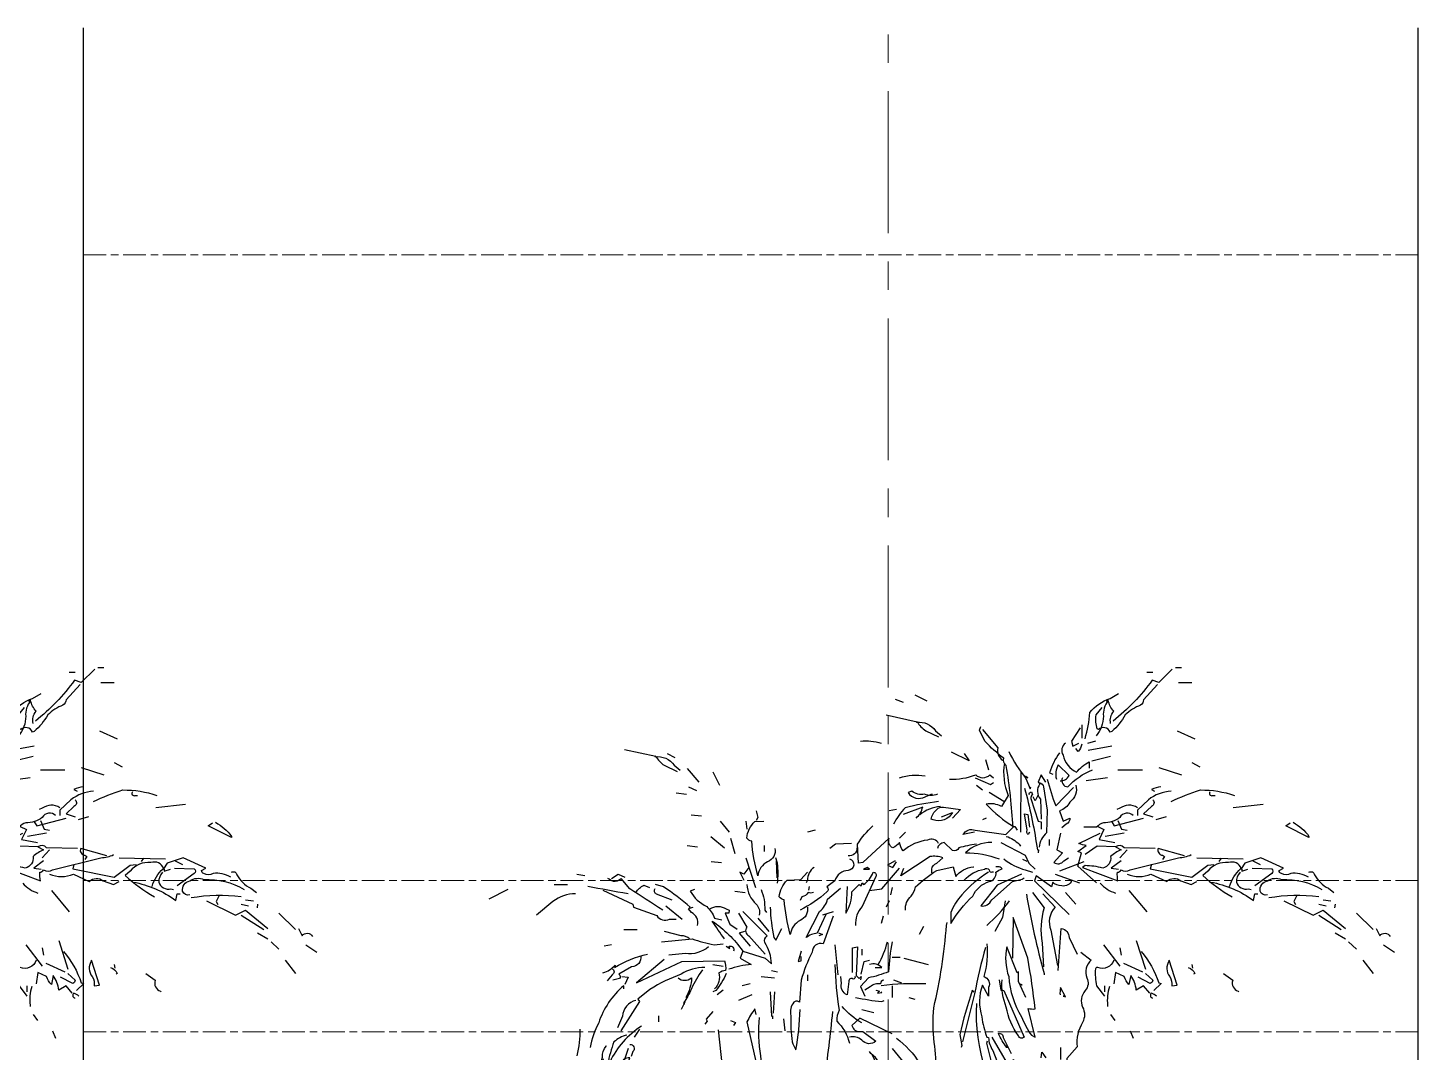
# Model space of a CAD drawing. Header units: millimetres. Extents: x -100356 to 314685, y 446 to 1273965.
# Drawn here: x 201382 to 205054, y 248979 to 251686 of the extents above; entities that cross this region are included whole.
import ezdxf
from ezdxf.xclip import XClip

# ---------------------------------------------------------------- set-up
doc = ezdxf.new("R2010")
doc.units = ezdxf.units.MM
doc.header["$XCLIPFRAME"] = 2
doc.linetypes.add('section$0$CENTER', pattern=[2, 1.25, -0.25, 0.25, -0.25])
doc.linetypes.add('section$0$Kume - Grid Line', pattern=[10.5, 6, -1.25, 2, -1.25])
for name, color, linetype in [('NAM', 3, 'Continuous'), ('section$0$植栽2', 74, 'Continuous'), ('STR', 7, 'Continuous')]:
    doc.layers.add(name, color=color, linetype=linetype)
doc.layers.add('section$0$A-_ANOT----_D', color=7, linetype='Continuous', lineweight=5)
doc.layers.add('section$0$NKC_TRUC', color=8, linetype='section$0$CENTER', lineweight=13)

# ---------------------------------------------------------------- blocks, each defined once
blk = doc.blocks.new('skyvilla elevation 2')
at = {"layer": 'NAM', "elevation": -6.756359396024483e-05}
blk.add_lwpolyline([(-14325.00911545148, -5.820766091346741e-11), (-14325.00911545142, -5300)], dxfattribs=at)
at = {"layer": 'section$0$A-_ANOT----_D', "color": 8, "linetype": 'section$0$Kume - Grid Line', "ltscale": 10}
for points in [[(-17849.94861333945, -2647.367535882629), (-14325.00911545148, -2647.367535882629)], [(-17849.94861333957, -3047.367535882629), (-14325.0091154516, -3047.367535882629)], [(-17849.94861333939, -4699.999999999942), (-14325.00911545142, -4699.999999999942)]]:
    blk.add_lwpolyline(points, dxfattribs=at)
at = {"layer": 'STR', "elevation": -1.04373681160016e-06}
blk.add_lwpolyline([(-17849.94861333945, 0), (-17849.94861333939, -5299.999999999884)], dxfattribs=at)
blk = doc.blocks.new('section$0$A$C5E0C7229')
for points in [[(1289.208465894626, 2396.546831316191), (1263.88472488703, 2371.223090309526), (1251.222854383232, 2375.827406856108, -0.0684967041015625), (1177.553789636062, 2298.705104697372)], [(1261.582566613273, 2367.769852898891), (1235.107746470661, 2338.992874481592, -0.2182464599609375), (1229.35235078627, 2328.63316225155, 0.1114959716796875), (1200.575372369902, 2310.215896064292, -0.081634521484375), (1175.251631362305, 2279.136759374167), (1171.798393951671, 2277.985680237289, 0.536651611328125), (1149.927890356572, 2282.58999678387), (1147.625732082815, 2283.741075920749, -0.0901641845703125), (1145.323573809059, 2310.215896064292), (1156.834365174116, 2324.028845704968)], [(1124.604149348976, 2265.323809733491, 0.04913330078125), (1133.812782440276, 2314.820212610874, -0.144622802734375), (1171.798393951671, 2341.295032755348), (1187.913501866104, 2350.503665848511)], [(1172.949473088549, 2294.10078815079, -0.236053466796875), (1178.70486877294, 2317.12237088463, -0.1339111328125), (1168.345156541036, 2337.841795344713, 6.162277221679688), (1168.345156541036, 2336.690716208766, 0.2068023681640625), (1159.136523447873, 2307.913737791467, -0.1849365234375), (1145.323573809059, 2271.079205416951)], [(749.3523507862701, 2310.215896064292), (808.0573867577477, 2297.554025560494, 0.125640869140625), (824.1724946721806, 2280.287838510114), (848.345156541036, 2268.777047143194)], [(805.7552284839912, 2298.705104697372), (806.9063076208695, 2296.402946424547, -0.2823486328125), (842.5897608585074, 2280.287838510114), (854.1005522254272, 2271.079205416951)], [(916.258825605677, 2089.208701819989), (894.3883220105781, 2084.604385273407, -0.375732421875), (917.4099047444179, 2092.661939229693), (974.9638615790172, 2084.604385273407), (988.776811217831, 2098.417334913152, 0.02618408203125), (976.1149407140329, 2214.676327719229, -0.302764892578125), (971.5106241665198, 2228.489277359906, -0.05157470703125), (935.8271709307446, 2260.719493186909), (925.467458700703, 2281.438917646992), (927.7696169744595, 2288.34539246733)], [(931.2228543832316, 2282.58999678387), (959.9998328014626, 2248.057622683111, 0.3251800537109375), (969.208465894626, 2225.036039949271)], [(701.0070270448341, 2260.719493186909, -0.092926025390625), (740.1437176931067, 2257.266255776274)], [(1087.769616974459, 2257.266255776274, 0.3865966796875), (1083.165300426946, 2234.244673043366, 0.227325439453125), (1108.489041434543, 2202.014457215431, -0.109771728515625), (1132.661703305261, 2221.582802539568), (1132.661703305261, 2210.072011172648)], [(256.0939335617586, 2245.25629853538), (314.7989695332362, 2232.594428031582, 0.125640869140625), (330.9140774458065, 2215.328240981202), (355.0867393165245, 2203.817449614282)], [(312.4968112594797, 2233.74550716846), (313.647890396358, 2231.443348894703, -0.2823486328125), (349.3313436339959, 2215.328240981202), (360.8421350009157, 2206.119607888038)], [(980.7192572615459, 2241.151147862773, 0.052947998046875), (1012.949473088549, 2190.503665848511), (1021.007027044834, 2170.935320525306), (1022.158106181712, 2174.38855793501)], [(1076.258825605677, 2238.848989589947, 0.0849609375), (1057.84155941935, 2200.863378079484), (1063.596955103741, 2198.561219805728)], [(1118.848753664584, 2254.964097503449, -0.069427490234375), (1111.942278843315, 2241.151147862773), (1107.337962297664, 2246.906543547164)], [(972.6617033052607, 2219.280644266742, 0.1434478759765625), (979.5681781246676, 2158.273450021508), (966.9063076208695, 2137.554025560494, 0.1622772216796875), (938.1293292045011, 2142.158342108007, 0.072479248046875), (989.9278903565719, 2099.568414050031), (992.2300486284657, 2099.568414050031), (996.8343651741161, 2092.661939229693)], [(1077.409904744418, 2185.89934930193, 0.3333282470703125), (1094.676091793866, 2196.259061531971), (1073.956667333783, 2215.827406856108, 0.201751708984375), (1070.503429923148, 2189.352586712565)], [(1082.014221290068, 2191.65474498539, 0.5351715087890625), (1092.37393352011, 2174.38855793501, -0.1141357421875), (1138.417098987789, 2206.618773762944)], [(774.6760917938664, 2191.65474498539, -0.12200927734375), (823.0214155353024, 2195.107982395093)], [(869.0645810029819, 2189.352586712565, 0.109771728515625), (918.5609838794335, 2197.41014066885, 0.4354705810546875), (945.035804023908, 2197.41014066885), (951.9422788433149, 2191.65474498539)], [(1050.935084599943, 2183.597191028173), (1041.726451504917, 2197.41014066885), (1035.971055822389, 2183.597191028173), (1039.424293233023, 2180.14395361847, 0.3587646484375), (1040.575372369902, 2151.36697520117), (1041.726451504917, 2113.381363690707)], [(1038.273214096145, 2182.446111892226, -0.3430938720703125), (1046.33076805243, 2174.38855793501), (1053.2372428737, 2130.647550741087), (1052.086163736822, 2088.057622683111, 0.201934814453125), (1038.273214096145, 2060.431723402689)], [(1053.2372428737, 2189.352586712565, 0.0282135009765625), (1069.35235078627, 2138.705104697372), (1102.733645750151, 2173.237478798132)], [(1107.337962297664, 2177.841795344713, -0.302764892578125), (1095.827170930745, 2145.61157951771, -0.2268218994140625), (1076.258825605677, 2129.496471604209), (1083.165300426946, 2109.928126280072), (1095.827170930745, 2115.683521963532, -0.3363800048828125), (1088.920696109475, 2104.172730597544), (1080.86314215319, 2097.266255776274)], [(846.0429982691421, 2160.575608295265, -0.190887451171875), (821.8703363984241, 2160.575608295265, -0.2165985107421875), (797.6976745277061, 2166.331003977793), (790.7911997082992, 2164.028845704968, 0.403961181640625), (823.0214155353024, 2155.971291747752), (834.5322069022222, 2160.575608295265), (836.8343651741161, 2160.575608295265)], [(1010.647314814792, 2172.086399662185, -0.0265350341796875), (1033.668897548632, 2062.733881675515), (1034.819976687373, 2055.827406856108), (1037.122134959267, 2055.827406856108), (1035.971055822389, 2050.072011171716)], [(1019.855947909818, 2159.424529158387, -0.5351715087890625), (1023.309185318591, 2165.179924840915), (1025.611343592347, 2159.424529158387, 0.3333282470703125), (1022.158106181712, 2152.518054338048), (1035.971055822389, 2109.928126280072), (1041.726451504917, 2108.777047143194), (1041.726451504917, 2094.964097503449)], [(1286.906307620869, 2166.331003977793, 0.1509246826171875), (1244.316379563825, 2150.215896064292), (1223.596955103741, 2130.647550741087), (1223.596955103741, 2120.287838510114)], [(1267.337962297664, 2174.38855793501, 0.078460693359375), (1250.071775248216, 2169.784241388428), (1255.827170930745, 2166.331003977793)], [(1286.906307620869, 2146.762658654588, -0.0399017333984375), (1342.158106181712, 2168.63316225155, -0.0870513916015625), (1406.618537835719, 2158.273450021508)], [(1360.575372369902, 2165.179924840915, 0.8728790283203125), (1365.179688917415, 2158.273450021508), (1369.784005463065, 2158.273450021508)], [(848.345156541036, 2146.762658654588, 0.032012939453125), (785.035804023908, 2135.251867287669, 0.0572052001953125), (763.1653004269465, 2104.172730597544)], [(805.7552284839912, 2115.683521963532, 0.1707916259765625), (818.4170989877894, 2136.402946424547), (781.5825666132732, 2122.58999678387)], [(851.7983939516707, 2137.554025560494, 0.151458740234375), (812.6617033052607, 2121.438917646992)], [(854.1005522254272, 2117.985680237289), (874.8199766873731, 2126.043234193574, -0.3699188232421875), (837.985444312857, 2112.230284553829), (834.5322069022222, 2113.381363690707, -0.1958770751953125), (844.8919191322639, 2131.798629877965, -0.256195068359375), (857.553789636062, 2136.402946424547), (889.7840054630651, 2131.798629877965), (874.8199766873731, 2115.683521963532)], [(1215.539401147456, 2120.287838510114, 0.492645263671875), (1190.21566013986, 2116.834601100411, -0.1778564453125), (1159.136523447873, 2106.474888870369, 0.158416748046875), (1146.474652944074, 2098.417334913152), (1122.301991075219, 2098.417334913152)], [(1223.596955103741, 2135.251867287669, 0.310089111328125), (1190.21566013986, 2134.10078815079), (1184.460264455469, 2131.798629877965)], [(1252.37393352011, 2150.215896064292, -0.5351715087890625), (1250.071775248216, 2137.554025560494), (1235.107746470661, 2123.741075920749), (1252.37393352011, 2117.985680237289)], [(539.6838304902776, 2058.439357351388, -0.3620452880859375), (525.8708808496012, 2033.115616343792, 0.252105712890625), (507.4536146614118, 2006.640796200249, -0.0492706298828125), (495.9428232963546, 2072.252306991133, -0.2769775390625), (486.7341902031912, 2078.007702675524, -0.193817138671875), (501.6982189788832, 2109.086839365649), (518.531255956681, 2109.851977410603)], [(848.345156541036, 2067.338198223028, 0.4337310791015625), (827.6257320828154, 2074.244673043366, 0.1495819091796875), (781.5825666132732, 2053.525248582351, -0.109771728515625), (774.6760917938664, 2069.640356496784, -0.0827484130859375), (762.0142212900682, 2059.280644266742, -0.3699188232421875), (755.1077464706614, 2077.697910453069), (705.6113435923471, 2031.65474498539), (697.553789636062, 2030.503665848511), (695.2516313623055, 2066.187119086149, -0.0665435791015625), (724.0286097786739, 2100.719493186909)], [(1019.855947909818, 2089.208701819989), (1017.553789636062, 2084.604385273407, -0.4141998291015625), (1015.251631362305, 2092.661939229693), (1010.647314814792, 2123.741075920749), (1016.402710499184, 2122.58999678387), (1019.855947909818, 2098.417334913152)], [(1517.122134959267, 2107.625968006316, -0.108856201171875), (1547.050192512514, 2081.151147862773), (1547.050192512514, 2078.848989589947), (1503.309185318591, 2100.719493186909), (1511.366739274876, 2106.474888870369)], [(976.1149407140329, 2081.151147862773, -0.12469482421875), (1000.287602584751, 2066.187119086149), (1002.589760858507, 2062.733881675515)], [(1078.560983879433, 2086.906543547164), (1071.654509060027, 2055.827406856108), (1082.014221290068, 2050.072011171716), (1065.899113375635, 2031.65474498539, 0.4141998291015625), (1084.316379563825, 2035.107982395093), (1093.525012656988, 2040.863378079484)], [(1146.474652944074, 1993.669133474927), (1110.791199708299, 2024.748270165052), (1117.697674527706, 2050.072011171716), (1110.791199708299, 2052.374169445473), (1126.906307620869, 2063.884960812393, -0.05157470703125), (1113.093357982056, 2067.338198223028), (1153.381127765344, 2086.906543547164)], [(694.1005522254272, 2059.280644266742, -0.48321533203125), (677.985444312857, 2044.316615489188)], [(919.7120630181744, 2066.187119086149, 0.0461883544921875), (886.3307680524304, 2059.280644266742, -0.4141998291015625), (874.8199766873731, 2054.676327719229), (858.7048687729402, 2069.640356496784, 0.3333282470703125), (846.0429982691421, 2058.129565129864)], [(948.4890414345427, 2069.640356496784, 0.19781494140625), (898.9926385562285, 2050.072011171716, -0.1025238037109375), (962.3019910752191, 2038.561219805728)], [(1182.158106181712, 2061.582802539568), (1192.517818413617, 2055.827406856108, 0.06829833984375), (1172.949473088549, 2043.16553635231, -0.4006500244140625), (1157.985444312857, 2021.295032755348, 0.0631256103515625), (1124.604149348976, 2025.89934930193), (1119.999832801463, 2022.446111892226), (1186.762422729225, 1997.12237088463, -0.062255859375), (1185.611343592347, 2013.237478798132, 0.236053466796875), (1192.517818413617, 2017.841795344713, 0.2677764892578125), (1209.784005463065, 2017.841795344713), (1300.719257261546, 2040.863378079484, 0.1251983642578125), (1324.891919132264, 2046.618773762944)], [(1256.978250067623, 2058.129565129864), (1198.273214096145, 2059.280644266742, 0.4141998291015625), (1182.158106181712, 2061.582802539568), (1147.625732082815, 2062.733881675515), (1124.604149348976, 2046.618773762944)], [(1312.230048628466, 2044.316615489188), (1262.733645750151, 2058.129565129864, 0.514617919921875), (1270.791199708299, 2045.467694626066), (1274.244437117071, 2043.16553635231), (1270.791199708299, 2037.41014066885)], [(544.4602644554689, 1992.518054338048, 0.06109619140625), (544.4602644554689, 2030.503665848511), (541.0070270448341, 2040.863378079484)], [(680.2876025847509, 2038.561219805728, -0.8389739990234375), (677.985444312857, 2016.690716208766, 0.3312530517578125), (652.6617033052607, 1997.12237088463), (637.6976745277061, 1985.61157951771, -0.5), (637.6976745277061, 1976.402946424547, -0.07257080078125), (587.0501925125136, 1941.870572323787)], [(613.5250126569881, 2022.446111892226, 0.259124755859375), (600.86314215319, 1998.273450021508), (598.5609838794335, 1993.669133474927)], [(835.6832860391005, 2012.086399662185), (835.6832860391005, 2018.992874481592, -0.3187713623046875), (844.8919191322639, 2030.503665848511), (856.4027104991837, 2040.863378079484, 0.0990142822265625), (832.2300486284657, 2043.16553635231), (776.9782500676229, 2006.331003977793), (782.7336457501515, 2021.295032755348)], [(786.1868831607862, 1941.870572323787, -0.2539215087890625), (796.5465953908279, 1968.34539246733, 0.1339111328125), (804.6041493489756, 1985.61157951771, -0.048828125), (844.8919191322639, 2016.690716208766), (875.9710558223887, 2023.597191028173), (880.5753723699017, 2005.179924840915, -0.2008514404296875), (913.9566673337831, 2023.597191028173), (915.1077464706614, 2023.597191028173)], [(942.7336457501515, 2013.237478798132, 0.084747314453125), (892.0861637368216, 1970.647550741087, 0.084747314453125), (871.3667392748757, 1937.266255776274), (871.3667392748757, 1916.546831316191, -0.070892333984375), (912.8055881969049, 1968.34539246733, -0.2125244140625), (943.8847248870297, 1995.971291747752, 0.40179443359375), (956.5465953908279, 2013.237478798132, -0.062255859375), (968.0573867577477, 2020.14395361847, 0.302764892578125), (959.9998328014626, 2023.597191028173), (956.5465953908279, 2023.597191028173)], [(896.690480282472, 1998.273450021508, -0.176788330078125), (934.6760917938664, 2018.992874481592, -0.4141998291015625), (943.8847248870297, 2017.841795344713, 0.7207489013671875), (949.640120571421, 2014.38855793501), (951.9422788433149, 2014.38855793501)], [(971.5106241665198, 2038.561219805728, 0.1041107177734375), (1011.798393951671, 2017.841795344713), (1025.611343592347, 2013.237478798132)], [(1545.899113375635, 2004.028845704968, 0.1813201904296875), (1512.517818413617, 2010.935320525306, -0.2677764892578125), (1495.251631362305, 2010.935320525306, -0.3333282470703125), (1490.647314814792, 2016.690716208766), (1498.70486877294, 2021.295032755348), (1456.114940714033, 2040.863378079484), (1426.186883160786, 2030.503665848511), (1419.280408341379, 2020.14395361847, 0.4141998291015625), (1395.107746470661, 2031.65474498539, 0.2540283203125), (1355.971055822389, 2015.539637071888), (1346.762422729225, 2007.482083114672, 0.060638427734375), (1402.014221290068, 1967.194313330452)], [(1397.409904744418, 1986.762658654588, -0.1357421875), (1418.129329204501, 2020.14395361847), (1420.431487478258, 2018.992874481592), (1420.431487478258, 2015.539637071888), (1431.942278843315, 2018.992874481592)], [(1439.999832801463, 2021.295032755348), (1476.834365174116, 2020.14395361847, -0.5), (1476.834365174116, 2010.935320525306), (1444.604149348976, 1987.913737791467)], [(328.0573867577477, 1941.870572323787, -0.0038604736328125), (265.8991133756354, 1982.158342108007), (249.7840054630651, 2001.726687432143, -0.4490509033203125), (226.7624227292254, 2000.575608295265), (224.4602644554689, 2001.726687432143)], [(600.86314215319, 1947.625968006316, -0.3620452880859375), (587.0501925125136, 1922.302226999651, 0.252105712890625), (568.6329263261869, 1895.827406856108, -0.0492706298828125), (557.122134959267, 1961.438917646992, -0.2769775390625), (547.9135018661036, 1967.194313330452, -0.193817138671875), (562.8775306436582, 1998.273450021508), (588.2012716493919, 1999.424529158387), (600.86314215319, 2013.237478798132)], [(675.6832860391005, 1986.762658654588), (673.381127765344, 1936.115176640327, 0.151702880859375), (684.8919191322639, 1976.402946424547), (698.7048687729402, 1990.215896064292), (702.1581061817124, 1987.913737791467), (704.4602644554689, 1993.669133474927), (706.7624227292254, 1990.215896064292, 0.1512908935546875), (725.1796889174148, 2013.237478798132, -0.6180267333984375), (729.7840054630651, 2005.179924840915), (704.4602644554689, 1948.777047143194, 0.2110748291015625), (691.7983939516707, 1913.093593906488)], [(1004.891919132264, 2009.784241388428), (958.8487536645844, 1989.064816928345), (927.7696169744595, 1949.928126280072, 0.35076904296875), (948.4890414345427, 1961.438917646992), (987.6257320828154, 1995.971291747752), (1006.042998269142, 2000.575608295265), (1009.496235679777, 2002.87776656809)], [(1099.280408341379, 1998.273450021508, -0.4056243896484375), (1080.86314215319, 1987.913737791467, -0.2114105224609375), (1063.596955103741, 1994.820212610874), (1061.294796829985, 1985.61157951771), (1032.517818413617, 2006.331003977793), (1029.064581002982, 1997.12237088463), (1094.676091793866, 1933.813018366571)], [(1204.028609778674, 2009.784241388428, 0.2052459716796875), (1248.920696109475, 2009.784241388428), (1278.848753664584, 1995.971291747752, -0.3926849365234375), (1305.323573809059, 1997.12237088463), (1324.891919132264, 1990.215896064292), (1335.251631362305, 1995.971291747752)], [(1361.726451504917, 1994.820212610874, -0.1109619140625), (1442.301991075219, 1960.287838510114, 0.05157470703125), (1444.604149348976, 1972.949709013912), (1450.359545031504, 1972.949709013912)], [(1416.978250067623, 2013.237478798132, 0.1846466064453125), (1410.071775248216, 1994.820212610874, 0.3977203369140625), (1433.093357982056, 1982.158342108007), (1437.697674527706, 1981.007262971129)], [(1468.776811217831, 1970.647550741087, -0.4062042236328125), (1454.963861579017, 1977.554025560494, -0.4009552001953125), (1468.776811217831, 1997.12237088463, -0.2730712890625), (1495.251631362305, 1999.424529158387, -0.1500396728515625), (1571.222854383232, 1981.007262971129)], [(1547.050192512514, 2013.237478798132, -0.5661773681640625), (1557.409904744418, 2008.63316225155, 0.15960693359375), (1583.88472488703, 1983.309421244885), (1594.244437117071, 1975.251867287669)], [(163.4530702102347, 1972.949709013912, 0.1610260009765625), (120.86314215319, 1957.985680237289), (89.78400546306511, 1932.661939229693)], [(262.4458759668632, 1972.949709013912, -0.0106964111328125), (186.4746529440745, 1986.762658654588)], [(215.2516313623055, 1979.85618383425), (271.6545090600266, 1953.381363690707), (272.8055881969049, 1947.625968006316), (316.5465953908279, 1931.510860093746, 0.3699188232421875), (340.7192572615459, 1924.604385273407), (353.381127765344, 1924.604385273407)], [(277.4099047444179, 1975.251867287669, -0.13275146484375), (292.3739335201099, 1989.064816928345), (302.7336457501515, 1984.460500380832)], [(313.0933579820557, 1982.158342108007, 0.4759674072265625), (315.3955162539496, 1972.949709013912), (345.3235738090589, 1961.438917646992)], [(393.6688975486322, 1913.093593906488, 0.3620452880859375), (382.1581061817124, 1937.266255776274), (376.4027104991837, 1944.172730597544), (379.8559479098185, 1947.625968006316, 0.0363616943359375), (329.208465894626, 1985.61157951771), (314.2444371170714, 1990.215896064292)], [(387.9135018661036, 1981.007262971129), (379.8559479098185, 1977.554025560494, 0.1513519287109375), (410.9350845999434, 1948.777047143194, -0.1101837158203125), (425.8991133756354, 1926.906543547164), (439.7120630181744, 1923.453306136529)], [(486.9063076208695, 1990.215896064292, 0.211700439453125), (504.1724946721806, 1953.381363690707, -0.259124755859375), (509.9278903565719, 1932.661939229693)], [(513.381127765344, 1981.007262971129, -0.1141357421875), (520.2876025847509, 1941.870572323787), (523.7408399953856, 1937.266255776274)], [(612.3739335201099, 1975.251867287669, -0.224853515625), (602.0142212900682, 1975.251867287669, -0.267303466796875), (590.5034299231484, 1967.194313330452), (587.0501925125136, 1960.287838510114)], [(635.3955162539496, 1933.813018366571), (619.2804083413794, 1898.129565129864, 0.1452178955078125), (598.5609838794335, 1890.072011171716), (623.8847248870297, 1939.568414050031, 0.1783447265625), (638.8487536645844, 1962.58999678387), (663.0214155353024, 1983.309421244885)], [(1014.100552225427, 1971.798629877965, 0.0252532958984375), (1047.481847189309, 1822.158342108007), (1047.481847189309, 1819.85618383425)], [(1025.611343592347, 1975.251867287669), (1047.481847189309, 1946.474888870369, 0.1243896484375), (1044.028609778674, 1879.712298942606), (1046.33076805243, 1834.820212610874)], [(1045.179688917415, 1972.949709013912), (1068.201271649392, 1947.625968006316, 0.289337158203125), (1060.143717693107, 1903.884960812393), (1072.805588196905, 1837.12237088463)], [(1153.381127765344, 1992.518054338048, 0.1319122314453125), (1182.158106181712, 1974.10078815079)], [(1565.467458700703, 1967.194313330452, 0.072113037109375), (1471.078969491587, 1964.892155057627)], [(416.690480282472, 1944.172730597544, -0.296661376953125), (447.7696169744595, 1944.172730597544), (453.5250126569881, 1941.870572323787), (452.3739335201099, 1936.115176640327), (445.467458700703, 1936.115176640327), (454.6760917938664, 1915.395752179313), (468.4890414345427, 1906.187119086149)], [(530.6473148147925, 1947.625968006316, 0.0442047119140625), (537.553789636062, 1890.072011171716), (541.0070270448341, 1885.467694626066), (552.5178184136166, 1907.338198223028)], [(939.2804083413794, 1913.093593906488, 0.06182861328125), (981.8703363984241, 1959.136759374167)], [(444.3163795638247, 1887.769852898891, -0.0133209228515625), (421.294796829985, 1921.151147862773, -0.0916290283203125), (478.8487536645844, 1864.748270165052), (521.4386817216291, 1850.935320525306), (532.949473088549, 1840.575608295265, 0.14617919921875), (520.2876025847509, 1880.863378079484, -0.302764892578125), (524.8919191322639, 1893.525248582351), (478.8487536645844, 1939.568414050031)], [(470.7911997082992, 1936.115176640327), (486.9063076208695, 1909.640356496784, 0.507781982421875), (490.3595450315042, 1893.525248582351), (521.4386817216291, 1858.992874481592)], [(649.208465894626, 1930.359780956867), (630.7911997082992, 1878.561219805728, 0.50921630859375), (610.071775248216, 1862.446111892226, 0.0609283447265625), (589.3523507862701, 1809.496471604209), (585.8991133756354, 1768.057622683111, 0.4490509033203125), (575.5394011474564, 1768.057622683111, 0.259124755859375), (569.7840054630651, 1742.733881675515, 0.04534912109375), (572.0861637368216, 1693.237478798132, 0.0293731689453125), (578.9926385562285, 1678.273450021508, 0.04180908203125), (587.0501925125136, 1754.244673043366)], [(736.690480282472, 11.51086009374558, 0.007598876953125), (753.9566673337831, 101.2950327553481, -0.016937255859375), (756.258825605677, 239.4245291583866, 0.0710601806640625), (764.3163795638247, 349.9281262800723), (765.467458700703, 437.4101406688496), (787.3379622976645, 490.3597809568673, -0.0243682861328125), (795.3955162539496, 634.2446730433658, 0.062652587890625), (809.208465894626, 785.0360399492711, -0.0713958740234375), (819.5681781246676, 831.0792054169506, -0.05792236328125), (818.4170989877894, 931.223090309526), (837.985444312857, 1098.129565129864, 0.31549072265625), (844.8919191322639, 1125.755464410286, -0.0827484130859375), (849.4962356797769, 1182.158342108007, 0.0267181396484375), (864.4602644554689, 1314.532442827585), (863.3091853185906, 1440.000068725894, -0.1204376220703125), (839.1365234478726, 1521.726687432143, -0.0990142822265625), (833.381127765344, 1578.129565129864, 0.1025238037109375), (840.2876025847509, 1692.086399662185, -0.0529327392578125), (839.1365234478726, 1757.697910453069, 0.0395355224609375), (863.3091853185906, 1913.093593906488), (864.4602644554689, 1918.848989589947)], [(1012.949473088549, 1777.266255776274), (999.1365234478726, 1807.194313330452), (999.1365234478726, 1825.61157951771), (996.8343651741161, 1823.309421244885), (977.2660198509111, 1872.805824122268, 0.143585205078125), (980.7192572615459, 1816.402946424547, 0.1240081787109375), (1004.891919132264, 1740.431723402689, 0.05194091796875), (1023.309185318591, 1705.89934930193), (1030.21566013986, 1702.446111892226), (1017.553789636062, 1756.546831316191, 0.0827484130859375), (1030.21566013986, 1755.395752179313, 0.025299072265625), (1016.402710499184, 1850.935320525306), (988.776811217831, 1928.057622683111), (987.6257320828154, 1850.935320525306)], [(378.7048687729402, 1887.769852898891, 0.1622772216796875), (362.5897608585074, 1893.525248582351), (331.5106241665198, 1901.582802539568)], [(1073.956667333783, 1827.913737791467), (1079.712063018174, 1907.338198223028, -0.3540191650390625), (1094.676091793866, 1890.072011171716), (1109.640120571421, 1858.992874481592)], [(1673.668897548632, 1907.338198223028), (1680.575372369902, 1893.525248582351, -0.531341552734375), (1700.143717693107, 1892.374169445473)], [(325.7552284839912, 1882.014457215431), (383.3091853185906, 1887.769852898891, 0.0232391357421875), (424.7480342406197, 1876.259061531971), (442.0142212900682, 1878.561219805728)], [(414.3883220105781, 1872.805824122268, -0.2193603515625), (370.6473148147925, 1860.14395361847), (339.5681781246676, 1856.690716208766)], [(447.7696169744595, 1873.956903259146), (454.6760917938664, 1869.352586712565), (453.5250126569881, 1873.956903259146, -0.602081298828125), (461.5825666132732, 1864.748270165052)], [(478.8487536645844, 1864.748270165052), (474.2444371170714, 1850.935320525306), (494.9638615790172, 1839.424529158387, 0.057220458984375), (452.3739335201099, 1830.215896064292)], [(760.86314215319, 1882.014457215431, 0.0377655029296875), (753.9566673337831, 1825.61157951771, -0.04718017578125), (715.9710558223887, 1814.10078815079), (701.0070270448341, 1797.985680237289), (709.0645810029819, 1779.568414050031)], [(734.3883220105781, 1839.424529158387, 0.07904052734375), (751.6545090600266, 1882.014457215431)], [(936.9782500676229, 1871.65474498539, 0.0249176025390625), (916.258825605677, 1784.172730597544), (893.2372428736999, 1693.237478798132)], [(939.2804083413794, 1878.561219805728, -0.09527587890625), (933.5250126569881, 1816.402946424547, -0.453765869140625), (942.7336457501515, 1795.683521964464), (942.7336457501515, 1779.568414050031), (931.2228543832316, 1800.287838510114, 0.173004150390625), (930.071775248216, 1740.431723402689, 0.0641937255859375), (939.2804083413794, 1702.446111892226), (942.7336457501515, 1701.295032755348, 0.155242919921875), (950.7911997082992, 1677.12237088463), (970.3595450315042, 1626.474888870369, -0.1886749267578125), (953.0933579820557, 1635.683521964464), (939.2804083413794, 1690.935320525306), (940.4314874782576, 1695.539637071888)], [(1116.546595390828, 1862.446111892226), (1136.114940714033, 1847.482083114672, 0.3170623779296875), (1128.057386757748, 1814.10078815079, -0.322540283203125), (1124.604149348976, 1789.928126280072, 0.2862091064453125), (1119.999832801463, 1758.848989589947, -0.2433013916015625), (1119.999832801463, 1730.072011171716, 0.1667938232421875), (1109.640120571421, 1684.028845704968), (1090.071775248216, 1662.158342108007), (1087.769616974459, 1632.230284553829), (1082.014221290068, 1631.079205416951, 0.267303466796875), (1077.409904744418, 1597.697910453069), (1078.560983879433, 1591.942514769609)], [(1230.503429923148, 1863.597191028173, -0.0958099365234375), (1263.88472488703, 1804.892155057627), (1268.489041434543, 1803.741075920749), (1254.676091793866, 1789.928126280072)], [(215.2516313623055, 1823.309421244885, 0.1282806396484375), (238.2732140961452, 1838.273450021508), (237.122134959267, 1833.669133474927, -0.0827484130859375), (299.2804083413794, 1858.992874481592)], [(286.6185378357186, 1855.539637071888, -0.459930419921875), (269.3523507862701, 1834.820212610874), (245.1796889174148, 1821.007262971129, -0.4423675537109375), (246.3307680524304, 1812.949709013912), (233.6688975486322, 1809.496471604209)], [(330.3595450315042, 1848.63316225155), (278.5609838794335, 1804.892155057627), (363.7408399953856, 1845.179924840915), (444.3163795638247, 1846.331003977793, -0.0990142822265625), (446.6185378357186, 1827.913737791467, 0.1339111328125), (433.9566673337831, 1823.309421244885, -0.252105712890625), (425.8991133756354, 1793.381363690707)], [(652.6617033052607, 1839.424529158387, 0.0336456298828125), (660.7192572615459, 1753.093593906488, 0.105926513671875), (656.1149407140329, 1732.374169445473, -0.146087646484375), (680.2876025847509, 1690.935320525306)], [(728.6329263261869, 1833.669133474927), (741.294796829985, 1833.669133474927, 0.2867889404296875), (718.2732140961452, 1839.424529158387)], [(1178.70486877294, 1847.482083114672, -0.4398956298828125), (1148.776811217831, 1833.669133474927, 0.4141998291015625), (1144.172494672181, 1831.36697520117, 0.0764617919921875), (1146.474652944074, 1799.136759374167), (1161.438681721629, 1779.568414050031)], [(1283.453070210235, 1846.331003977793, 0.345184326171875), (1284.604149348976, 1816.402946424547, -0.1813201904296875), (1288.057386757748, 1799.136759374167), (1298.417098987789, 1800.287838510114), (1283.453070210235, 1847.482083114672)], [(232.5178184136166, 1831.36697520117, -0.6180267333984375), (232.5178184136166, 1819.85618383425), (223.3091853185906, 1808.34539246733)], [(407.4818471893086, 1833.669133474927, 0.1364288330078125), (362.5897608585074, 1821.007262971129, 0.05517578125), (303.8847248870297, 1792.230284553829), (280.86314215319, 1773.813018366571), (284.3163795638247, 1769.208701819989), (248.6329263261869, 1713.956903259146)], [(356.8343651741161, 1814.10078815079, 0.366302490234375), (382.1581061817124, 1814.10078815079, -0.1297454833984375), (371.7983939516707, 1777.266255776274), (372.949473088549, 1778.417334913152)], [(402.8775306436582, 1829.064816928345, 0.062255859375), (382.1581061817124, 1793.381363690707, -0.062255859375), (367.1940774060204, 1766.906543547164), (368.345156541036, 1764.604385273407), (369.4962356797769, 1768.057622683111), (362.5897608585074, 1754.244673043366)], [(447.7696169744595, 1822.158342108007, -0.0578460693359375), (428.2012716493919, 1789.928126280072), (422.4458759668632, 1787.625968006316)], [(690.6473148147925, 1817.554025560494, -0.5351715087890625), (687.1940774060204, 1811.798629877965, 0.740936279296875), (679.1365234478726, 1807.194313330452), (675.6832860391005, 1781.870572323787, -0.3620452880859375), (665.3235738090589, 1803.741075920749), (664.1724946721806, 1816.402946424547)], [(962.3019910752191, 1810.647550741087), (965.7552284839912, 1791.079205416951), (971.5106241665198, 1789.928126280072), (1009.496235679777, 1702.446111892226, -0.659393310546875), (999.1365234478726, 1704.748270165052, -0.1158294677734375), (976.1149407140329, 1758.848989589947, -0.1118621826171875), (968.0573867577477, 1810.647550741087)], [(1246.618537835719, 1785.323809733491), (1235.107746470661, 1799.136759374167), (1221.294796829985, 1791.079205416951, 0.123870849609375), (1210.935084599943, 1818.705104697372), (1207.481847189309, 1801.438917646992, -0.078460693359375), (1198.273214096145, 1816.402946424547), (1182.158106181712, 1824.460500380832), (1178.70486877294, 1802.58999678387)], [(1238.560983879433, 1822.158342108007), (1252.37393352011, 1809.496471604209, -0.3430938720703125), (1247.769616974459, 1803.741075920749), (1224.74803424062, 1815.251867287669)], [(1319.136523447873, 1833.669133474927, -0.236053466796875), (1331.798393951671, 1822.158342108007), (1329.496235679777, 1821.007262971129)], [(1385.899113375635, 1822.158342108007), (1403.165300426946, 1809.496471604209, 0.4141998291015625), (1413.525012656988, 1788.777047143194), (1414.676091793866, 1787.625968006316)], [(254.3883220105781, 1793.381363690707), (254.3883220105781, 1799.136759374167, 0.13958740234375), (207.1940774060204, 1728.92093203577, 0.08917236328125), (191.0789694915875, 1682.87776656809)], [(744.7480342406197, 1809.496471604209, 0.459930419921875), (738.9926385562285, 1802.58999678387, 0.259124755859375), (719.4242932330235, 1796.834601101342), (709.0645810029819, 1791.079205416951)], [(824.1724946721806, 1802.58999678387, 0.0415802001953125), (740.1437176931067, 1799.136759374167)], [(911.6545090600266, 1789.928126280072), (915.1077464706614, 1787.625968006316), (911.6545090600266, 1789.928126280072, 0.025787353515625), (888.6329263261869, 1707.050428438808), (892.0861637368216, 1686.331003977793), (890.9350845999434, 1682.87776656809)], [(1086.618537835719, 1779.568414050031), (1083.165300426946, 1779.568414050031), (1087.769616974459, 1778.417334913152), (1078.560983879433, 1795.683521964464, 0.0710601806640625), (1077.409904744418, 1781.870572323787)], [(1170.647314814792, 1797.985680237289, 0.105926513671875), (1167.19407740602, 1762.302226999651), (1167.19407740602, 1760.000068725894)], [(1259.280408341379, 1779.568414050031, 0.0901641845703125), (1250.071775248216, 1785.323809733491, 0.6180267333984375), (1251.222854383232, 1776.115176640327), (1251.222854383232, 1774.964097503449)], [(277.4099047444179, 1771.510860093746, 0.3312530517578125), (252.0861637368216, 1741.582802539568), (242.8775306436582, 1719.712298942606)], [(703.3091853185906, 1728.92093203577, -0.0855712890625), (666.4746529440745, 1760.000068725894)], [(691.7983939516707, 1777.266255776274, 0.0263519287109375), (741.294796829985, 1769.208701819989), (745.8991133756354, 1771.510860093746)], [(919.7120630181744, 1765.755464410286, 0.19329833984375), (999.1365234478726, 1529.784241388428)], [(504.1724946721806, 1745.036039949271), (501.8703363984241, 1755.395752179313, 0.0557403564453125), (486.9063076208695, 1731.223090308595), (509.9278903565719, 1628.777047143194)], [(509.9278903565719, 1739.280644266742, 0.0620574951171875), (512.2300486284657, 1666.762658654588), (515.6832860391005, 1634.532442827585)], [(648.0573867577477, 1750.791435632731, -0.0163421630859375), (631.9422788433149, 1620.719493186909), (653.8127824402764, 1518.273450021508), (652.6617033052607, 1351.36697520117, 0.0604248046875), (628.4890414345427, 1215.539637071888, 0.0305938720703125), (629.640120571421, 1102.733881675515), (639.9998328014626, 880.5756082952648, -0.0260009765625), (653.8127824402764, 781.5828025395676, 0.0442962646484375), (652.6617033052607, 547.9137377914667, 0.0580291748046875), (665.3235738090589, 455.8274068561077), (663.0214155353024, 401.7266874321431, 0.0440216064453125), (659.5681781246676, 311.9425147696093, -0.019683837890625), (666.4746529440745, 74.82021261087357), (679.1365234478726, 61.00726297112851)], [(760.86314215319, 1708.201507575686), (699.8559479098185, 1738.129565129864), (684.8919191322639, 1724.316615489188, 0.403961181640625), (701.0070270448341, 1712.805824122268), (705.6113435923471, 1712.805824122268), (729.7840054630651, 1694.38855793501, -0.4301300048828125), (703.3091853185906, 1696.690716208766, 0.236053466796875), (680.2876025847509, 1702.446111892226)], [(171.5106241665198, 1717.41014066885, -0.0673065185546875), (165.7552284839912, 1666.762658654588)], [(260.1437176931067, 1705.89934930193, 0.1317291259765625), (235.9710558223887, 1693.237478798132, 0.05157470703125), (224.4602644554689, 1651.798629877965), (226.7624227292254, 1650.647550741087, 0.1094970703125), (214.1005522254272, 1579.280644266742), (203.7408399953856, 1559.712298942606, -0.0751190185546875), (214.1005522254272, 1664.460500380832, -0.1712799072265625), (221.0070270448341, 1685.179924840915), (222.1581061817124, 1686.331003977793)], [(287.7696169744595, 1723.16553635231, 0.137603759765625), (227.9135018661036, 1655.251867287669, -0.366302490234375), (218.7048687729402, 1654.10078815079), (215.2516313623055, 1661.007262971129)], [(432.8055881969049, 1716.259061531971), (445.467458700703, 1594.244673043366), (473.0933579820557, 1489.496471604209, -0.1014251708984375), (486.9063076208695, 1440.000068725894, -0.4759674072265625), (489.208465894626, 1430.791435632731), (478.8487536645844, 1373.237478798132, -0.0386505126953125), (491.5106241665198, 1285.755464410286), (482.3019910752191, 1270.791435632731), (461.5825666132732, 1341.007262971129, -0.0243377685546875), (484.6041493489756, 1441.151147862773), (488.0573867577477, 1445.755464410286), (486.9063076208695, 1446.906543547164)], [(977.2660198509111, 1685.179924840915), (977.2660198509111, 1681.726687432143), (977.2660198509111, 1686.331003977793), (977.2660198509111, 1682.87776656809, -0.0827484130859375), (961.1509119383409, 1709.352586712565, -0.48907470703125), (970.3595450315042, 1701.295032755348), (985.3235738090589, 1671.36697520117)], [(262.4458759668632, 1680.575608295265), (255.5394011474564, 1659.85618383425, -0.5122222900390625), (252.0861637368216, 1640.287838510114), (249.7840054630651, 1636.834601101342)], [(265.8991133756354, 1688.63316225155, -0.6972808837890625), (271.6545090600266, 1674.820212610874), (268.2012716493919, 1665.61157951771)], [(768.9206961094751, 1700.14395361847, -0.088958740234375), (812.6617033052607, 1652.949709013912), (831.0789694915875, 1642.58999678387)], [(260.1437176931067, 1646.043234193574), (265.8991133756354, 1663.309421244885, 0.502044677734375), (249.7840054630651, 1647.194313330452), (237.122134959267, 1611.510860093746)], [(742.4458759668632, 1633.381363690707, 0.2205352783203125), (720.5753723699017, 1671.36697520117), (718.2732140961452, 1674.820212610874)], [(1008.345156541036, 1621.870572323787), (988.776811217831, 1659.85618383425, -0.1594696044921875), (1015.251631362305, 1635.683521964464), (1050.935084599943, 1590.791435632731)], [(186.4746529440745, 1634.532442827585), (189.9278903565719, 1598.848989589947, -0.2805328369140625), (193.381127765344, 1571.223090308595), (188.776811217831, 1553.956903259146), (180.7192572615459, 1628.777047143194)], [(926.6185378357186, 1634.532442827585, 0.1038665771484375), (915.1077464706614, 1570.072011171716), (920.86314215319, 1509.064816928345, 0.5351715087890625), (927.7696169744595, 1520.575608295265), (933.5250126569881, 1632.230284553829)], [(237.122134959267, 1483.741075920749), (237.122134959267, 1601.151147862773), (233.6688975486322, 1604.604385273407), (223.3091853185906, 1581.582802539568, -0.2250213623046875), (218.7048687729402, 1553.956903259146, 0.0229339599609375), (191.0789694915875, 1461.870572323787, -0.0369415283203125), (201.4386817216291, 1373.237478798132), (208.345156541036, 1375.539637071888, -0.092926025390625), (215.2516313623055, 1450.359780956867)], [(490.3595450315042, 1616.115176640327, 0.2915802001953125), (492.6617033052607, 1593.093593906488), (515.6832860391005, 1529.784241388428), (521.4386817216291, 1530.935320525306, 0.10748291015625), (490.3595450315042, 1616.115176640327), (490.3595450315042, 1617.266255776274), (490.3595450315042, 1616.115176640327)], [(976.1149407140329, 1611.510860093746), (974.9638615790172, 1588.489277359906, -0.580322265625), (986.4746529440745, 1586.187119086149), (999.1365234478726, 1572.374169445473)], [(229.0645810029819, 1518.273450021508), (229.0645810029819, 1536.690716208766, 0.0672607421875), (208.345156541036, 1482.58999678387), (209.4962356797769, 1473.381363690707, 0.236053466796875), (219.8559479098185, 1488.34539246733)], [(1045.179688917415, 1449.208701819989), (1015.251631362305, 1472.230284553829), (1003.740839995386, 1467.625968006316, -0.2317352294921875), (992.2300486284657, 1498.705104697372, 0.172210693359375), (983.0214155353024, 1533.237478798132), (1045.179688917415, 1489.496471604209)], [(229.0645810029819, 1509.064816928345), (221.0070270448341, 1495.251867287669, -0.1583709716796875), (216.4027104991837, 1457.266255776274), (222.1581061817124, 1442.302226999651)], [(459.2804083413794, 1497.554025560494, 0.324615478515625), (458.1293292045011, 1465.323809733491), (459.2804083413794, 1460.719493186909), (465.035804023908, 1461.870572323787), (459.2804083413794, 1501.007262971129)], [(948.4890414345427, 1495.251867287669, 0.259124755859375), (942.7336457501515, 1467.625968006316, 0.2769775390625), (953.0933579820557, 1429.640356496784, 0.0663604736328125), (948.4890414345427, 1497.554025560494)], [(979.5681781246676, 1518.273450021508, -0.056182861328125), (984.1724946721806, 1480.287838510114), (981.8703363984241, 1471.079205416951)], [(1027.913501866104, 1449.208701819989), (1015.251631362305, 1453.813018366571, 0.1953125), (991.0789694915875, 1421.582802539568), (981.8703363984241, 1435.395752179313), (978.4170989877894, 1412.374169445473, -0.1832733154296875), (965.7552284839912, 1425.036039949271, 0.0943756103515625), (970.3595450315042, 1377.841795344713, 0.2483673095703125), (959.9998328014626, 1332.949709013912, -0.3620452880859375), (954.2444371170714, 1320.287838510114)], [(490.3595450315042, 1422.733881675515, 0.0218963623046875), (506.4746529440745, 1329.496471604209), (528.345156541036, 1297.266255776274)], [(991.0789694915875, 1406.618773762944, -0.3699188232421875), (989.9278903565719, 1397.41014066885), (986.4746529440745, 1396.259061531971, 0.04046630859375), (999.1365234478726, 1375.539637071888)], [(1039.424293233023, 1412.374169445473, -0.2619476318359375), (1049.784005463065, 1376.690716208766), (1055.539401147456, 1355.971291747752, -0.2769775390625), (1047.481847189309, 1360.575608295265), (1048.632926326187, 1365.179924840915)], [(478.8487536645844, 1358.273450021508, -0.102630615234375), (478.8487536645844, 1313.381363690707), (478.8487536645844, 1309.928126280072)], [(948.4890414345427, 1313.381363690707), (953.0933579820557, 1315.683521964464, 0.0261383056640625), (930.071775248216, 1222.446111892226, -0.13275146484375), (918.5609838794335, 1134.964097503449, 0.07366943359375), (913.9566673337831, 1067.050428438808), (912.8055881969049, 950.791435632731, 0.0260467529296875), (894.3883220105781, 878.2734500215083, 0.2491302490234375), (890.9350845999434, 863.309421244885, 0.032501220703125), (873.6688975486322, 695.2518672876686, 0.04364013671875), (854.1005522254272, 509.9281262800723, -0.0189208984375), (863.3091853185906, 384.4605003808319, 0.02679443359375), (847.1940774060204, 35.68352196446358), (847.1940774060204, 6.872589437989518e-05)], [(530.6473148147925, 1291.510860093746, 0.033203125), (565.1796889174148, 1172.949709013912, 0.0652923583984375), (574.3883220105781, 1033.669133474927, -0.04290771484375), (583.5969551037415, 870.2158960642919, -0.109771728515625), (592.8055881969049, 787.3381982230276), (593.9566673337831, 552.5180543380484, 0.330474853515625), (642.3019910752191, 543.309421244885), (652.6617033052607, 550.2158960642919)], [(605.467458700703, 1281.151147862773, -0.11773681640625), (610.071775248216, 1299.568414050031), (610.071775248216, 1274.244673043366), (604.3163795638247, 1276.546831316191), (604.3163795638247, 1270.791435632731)], [(604.3163795638247, 1252.374169445473, 0.0039520263671875), (602.0142212900682, 1207.482083114672, -0.2769775390625), (600.86314215319, 1186.762658654588, 0.10125732421875), (595.1077464706614, 1149.928126280072, -0.108856201171875), (587.0501925125136, 1110.791435632731), (568.6329263261869, 1212.086399662185), (535.2516313623055, 1281.151147862773)], [(930.071775248216, 1252.374169445473, -0.1468353271484375), (872.5178184136166, 1240.863378079484)], [(602.0142212900682, 1209.784241388428, 0.302764892578125), (599.7120630181744, 1198.273450021508, 0.190704345703125), (602.0142212900682, 1175.251867287669), (600.86314215319, 1174.10078815079)], [(602.0142212900682, 1201.726687432143, -0.0183258056640625), (598.5609838794335, 1124.604385273407)], [(831.0789694915875, 1130.359780956867, 0.047821044921875), (908.2012716493919, 1141.870572323787)], [(849.4962356797769, 1130.359780956867, -0.0990142822265625), (872.5178184136166, 1128.057622683111, 0.346893310546875), (897.8415594193502, 1113.093593906488)], [(578.9926385562285, 1057.841795344713, 0.03369140625), (593.9566673337831, 1032.518054338048, 0.259124755859375), (622.7336457501515, 1049.784241388428), (626.1868831607862, 1055.539637071888)], [(631.9422788433149, 864.460500380832, -0.062255859375), (625.035804023908, 852.9497090139121), (580.1437176931067, 863.309421244885)], [(593.9566673337831, 552.5180543380484, -0.1622772216796875), (603.1653004269465, 497.2662557762742), (599.7120630181744, 404.0288457049683), (602.0142212900682, 399.4245291583866), (599.7120630181744, 399.4245291583866, 0.01763916015625), (600.86314215319, 203.7410759207487, -0.031219482421875), (604.3163795638247, 92.0863996621847), (604.3163795638247, 19.5684140500307)], [(661.8703363984241, 395.9712917477518, -0.1013946533203125), (606.6185378357186, 399.4245291583866)]]:
    blk.add_lwpolyline(points, format="xyb")
for points in [[(1240.86314215319, 2390.791435632731), (1252.37393352011, 2390.791435632731)], [(1294.963861579017, 2400.000068725894), (1306.474652944074, 2400.000068725894)], [(1300.719257261546, 2371.223090309526), (1326.042998269142, 2371.223090309526)], [(766.6185378357186, 2340.14395361847), (781.5825666132732, 2334.38855793501)], [(803.4530702102347, 2348.201507575686), (826.4746529440745, 2336.690716208766)], [(1115.39551625395, 2286.043234193574), (1099.280408341379, 2260.719493186909), (1101.582566613273, 2251.510860093746), (1113.093357982056, 2257.266255776274)], [(1118.848753664584, 2291.798629877965), (1118.848753664584, 2266.474888870369)], [(1144.172494672181, 2260.719493186909), (1129.208465894626, 2256.115176640327)], [(1298.417098987789, 2280.287838510114), (1331.798393951671, 2265.323809733491)], [(336.1149407140329, 2237.697910453069), (351.0789694915875, 2229.640356496784)], [(896.690480282472, 2237.697910453069), (905.8991133756354, 2223.884960812393), (872.5178184136166, 2240.000068725894)], [(1175.251631362305, 2251.510860093746), (1130.359545031504, 2243.453306136529)], [(1172.949473088549, 2231.942514769609), (1137.266019850911, 2222.733881675515)], [(374.1005522254272, 2208.92093203577), (395.9710558223887, 2183.597191028173)], [(936.9782500676229, 2226.187119086149), (942.7336457501515, 2206.618773762944)], [(1186.762422729225, 2206.618773762944), (1232.805588196905, 2206.618773762944)], [(1263.88472488703, 2211.223090309526), (1306.474652944074, 2197.41014066885)], [(1326.042998269142, 2220.431723402689), (1341.007027044834, 2212.374169445473)], [(422.4458759668632, 2203.16553635231), (435.1077464706614, 2177.841795344713)], [(917.4099047444179, 2191.65474498539), (946.1868831607862, 2178.992874481592), (951.9422788433149, 2182.446111892226)], [(919.7120630181744, 2177.841795344713), (931.2228543832316, 2168.63316225155)], [(1003.740839995386, 2202.014457215431), (1002.589760858507, 2089.208701819989)], [(1010.647314814792, 2195.107982395093), (1016.402710499184, 2191.65474498539), (1012.949473088549, 2193.956903259146)], [(1167.19407740602, 2191.65474498539), (1126.906307620869, 2185.89934930193)], [(353.4825704134419, 2163.159912012394), (373.0509157385095, 2160.857753739569)], [(376.4027104991837, 2174.38855793501), (391.3667392748757, 2167.482083114672)], [(971.5106241665198, 2146.762658654588), (943.8847248870297, 2164.028845704968)], [(1035.971055822389, 2159.424529158387), (1030.21566013986, 2147.913737791467), (1026.762422729225, 2155.971291747752)], [(504.1724946721806, 2129.496471604209), (507.6257320828154, 2116.834601100411), (504.1724946721806, 2111.079205416951)], [(768.9206961094751, 2131.798629877965), (755.1077464706614, 2129.496471604209)], [(1460.719257261546, 2141.007262971129), (1404.316379563825, 2135.251867287669)], [(381.5980431865319, 2121.951452115427), (401.1663885097369, 2119.64929384167)], [(436.258825605677, 2109.928126280072), (453.5250126569881, 2089.208701819989)], [(484.6041493489756, 2109.928126280072), (486.9063076208695, 2094.964097503449)], [(938.1293292045011, 2115.683521963532), (931.2228543832316, 2112.230284553829)], [(1148.776811217831, 2099.568414050031), (1160.287602584751, 2093.813018366571), (1151.078969491587, 2075.395752179313), (1181.007027044834, 2069.640356496784)], [(1175.251631362305, 2108.777047143194), (1179.855947909818, 2100.719493186909), (1235.107746470661, 2115.683521963532)], [(1186.762422729225, 2111.079205416951), (1193.668897548632, 2094.964097503449), (1204.028609778674, 2092.661939229693)], [(1277.697674527706, 2117.985680237289), (1258.129329204501, 2112.230284553829)], [(418.9926385562285, 2081.151147862773), (444.3163795638247, 2059.280644266742)], [(455.8271709307446, 2077.697910453069), (463.8847248870297, 2048.92093203577)], [(615.8271709307446, 2092.661939229693), (600.86314215319, 2089.208701819989)], [(786.1868831607862, 2089.208701819989), (774.6760917938664, 2077.697910453069)], [(1056.690480282472, 2075.395752179313), (1056.690480282472, 2063.884960812393)], [(1198.273214096145, 2086.906543547164), (1162.589760858507, 2081.151147862773)], [(374.1005522254272, 2063.884960812393), (393.6688975486322, 2061.582802539568)], [(519.1365234478726, 2063.884960812393), (519.1365234478726, 2052.374169445473)], [(683.7408399953856, 2067.338198223028), (653.8127824402764, 2066.187119086149), (643.4530702102347, 2058.129565129864)], [(965.7552284839912, 2069.640356496784), (1011.798393951671, 2045.467694626066), (1018.70486877294, 2030.503665848511), (1030.21566013986, 2018.992874481592)], [(1204.028609778674, 2055.827406856108), (1190.21566013986, 2040.863378079484)], [(419.0853402129724, 2033.915135963696), (438.6536855361774, 2031.61297768994)], [(490.3595450315042, 2022.446111892226), (481.1509119383409, 2009.784241388428), (473.0933579820557, 2013.237478798132), (481.1509119383409, 1998.273450021508)], [(484.6041493489756, 2040.863378079484), (503.0214155353024, 1984.460500380832)], [(542.1581061817124, 2035.107982395093), (543.3091853185906, 2002.87776656809)], [(709.0645810029819, 2018.992874481592), (718.2732140961452, 2018.992874481592), (713.6688975486322, 2022.446111892226), (706.7624227292254, 2018.992874481592), (709.0645810029819, 2018.992874481592)], [(718.2732140961452, 1978.705104697372), (741.294796829985, 1982.158342108007), (774.6760917938664, 2021.295032755348)], [(766.6185378357186, 2035.107982395093), (751.6545090600266, 2027.050428438808), (762.0142212900682, 2022.446111892226), (768.9206961094751, 2032.805824122268)], [(1015.251631362305, 2033.956903259146), (1007.19407740602, 2037.41014066885)], [(1122.301991075219, 2032.805824122268), (1076.258825605677, 2015.539637071888)], [(1192.517818413617, 2035.107982395093), (1174.100552225427, 2021.295032755348), (1187.913501866104, 2018.992874481592)], [(1250.071775248216, 2028.201507575686), (1247.769616974459, 2020.14395361847), (1326.042998269142, 2004.028845704968), (1355.971055822389, 2027.050428438808), (1367.481847189309, 2028.201507575686)], [(1335.251631362305, 2040.863378079484), (1422.733645750151, 2038.561219805728)], [(1381.294796829985, 2039.712298942606), (1376.690480282472, 2033.956903259146)], [(1441.150911938341, 2035.107982395093), (1454.963861579017, 2028.201507575686)], [(165.7552284839912, 2009.784241388428), (180.7192572615459, 2007.482083114672)], [(231.3667392748757, 2001.726687432143), (244.0286097786739, 2009.784241388428), (256.690480282472, 2004.028845704968)], [(1068.201271649392, 2009.784241388428), (1114.244437117071, 1993.669133474927)], [(35.68328603910049, 1981.007262971129), (-0.0001671985373832285, 1962.58999678387)], [(123.1653004269465, 1990.215896064292), (148.4890414345427, 1990.215896064292)], [(464.0701282023801, 1977.721724224153), (483.6384735255851, 1975.419565950397)], [(604.3163795638247, 1986.762658654588), (603.1653004269465, 1979.85618383425)], [(760.86314215319, 1984.460500380832), (757.4099047444179, 1970.647550741087)], [(1087.769616974459, 1975.251867287669), (1107.337962297664, 1953.381363690707)], [(1207.481847189309, 1978.705104697372), (1240.86314215319, 1938.417334913152)], [(1524.028609778674, 1969.496471604209), (1518.273214096145, 1957.985680237289), (1521.726451504917, 1952.230284553829)], [(333.8127824402764, 1949.928126280072), (364.8919191322639, 1924.604385273407)], [(378.7048687729402, 1945.323809733491), (385.6113435923471, 1947.625968006316)], [(755.1077464706614, 1959.136759374167), (749.3523507862701, 1947.625968006316)], [(973.8127824402764, 1959.136759374167), (969.208465894626, 1928.057622683111), (954.2444371170714, 1901.582802539568)], [(1499.855947909818, 1959.136759374167), (1555.107746470661, 1932.661939229693), (1573.525012656988, 1941.870572323787), (1616.114940714033, 1907.338198223028)], [(1565.467458700703, 1953.381363690707), (1579.280408341379, 1949.928126280072)], [(1573.525012656988, 1961.438917646992), (1588.489041434543, 1959.136759374167)], [(1596.546595390828, 1953.381363690707), (1595.39551625395, 1946.474888870369)], [(507.6257320828154, 1926.906543547164), (528.345156541036, 1901.582802539568)], [(649.208465894626, 1938.417334913152), (629.640120571421, 1932.661939229693)], [(743.5969551037415, 1930.359780956867), (740.1437176931067, 1916.546831316191)], [(1565.467458700703, 1932.661939229693), (1608.057386757748, 1905.036039949271)], [(1636.834365174116, 1936.115176640327), (1667.913501866104, 1905.036039949271)], [(254.3883220105781, 1905.036039949271), (279.7120630181744, 1905.036039949271)], [(482.3019910752191, 1901.582802539568), (471.9422788433149, 1898.129565129864), (492.6617033052607, 1873.956903259146)], [(621.5825666132732, 1899.280644266742), (629.640120571421, 1895.827406856108), (622.7336457501515, 1893.525248582351)], [(819.5681781246676, 1910.791435632731), (811.5106241665198, 1895.827406856108)], [(1596.546595390828, 1899.280644266742), (1616.114940714033, 1887.769852898891)], [(231.3667392748757, 1876.259061531971), (217.553789636062, 1873.956903259146)], [(589.3523507862701, 1864.748270165052), (583.5969551037415, 1845.179924840915), (589.3523507862701, 1846.331003977793), (589.3523507862701, 1854.38855793501)], [(652.6617033052607, 1876.259061531971), (658.4170989877894, 1819.85618383425)], [(686.0429982691421, 1824.460500380832), (686.0429982691421, 1870.503665848511), (695.2516313623055, 1872.805824122268), (692.949473088549, 1818.705104697372), (698.7048687729402, 1812.949709013912), (702.1581061817124, 1816.402946424547), (701.0070270448341, 1810.647550741087)], [(703.3091853185906, 1868.201507575686), (703.3091853185906, 1856.690716208766)], [(1159.136523447873, 1876.259061531971), (1190.21566013986, 1835.971291747752)], [(1190.21566013986, 1870.503665848511), (1192.517818413617, 1856.690716208766)], [(1221.294796829985, 1884.316615489188), (1238.560983879433, 1830.215896064292)], [(1621.870336398424, 1882.014457215431), (1636.834365174116, 1868.201507575686)], [(1687.481847189309, 1876.259061531971), (1708.201271649392, 1862.446111892226)], [(422.4458759668632, 1839.424529158387), (442.0142212900682, 1835.971291747752)], [(702.1581061817124, 1821.007262971129), (707.9135018661036, 1845.179924840915), (718.2732140961452, 1847.482083114672)], [(760.86314215319, 1853.237478798132), (775.8271709307446, 1853.237478798132)], [(782.7336457501515, 1850.935320525306), (828.776811217831, 1839.424529158387)], [(1197.122134959267, 1841.726687432143), (1232.805588196905, 1825.61157951771)], [(1326.042998269142, 1839.424529158387), (1327.19407740602, 1832.518054338048)], [(1648.345156541036, 1847.482083114672), (1667.913501866104, 1822.158342108007)], [(250.9350845999434, 1816.402946424547), (262.4458759668632, 1815.251867287669), (256.690480282472, 1801.438917646992)], [(513.381127765344, 1816.402946424547), (538.7048687729402, 1814.10078815079)], [(532.949473088549, 1827.913737791467), (544.4602644554689, 1825.61157951771)], [(600.86314215319, 1819.85618383425), (600.86314215319, 1808.34539246733)], [(763.1653004269465, 1810.647550741087), (778.1293292045011, 1804.892155057627)], [(442.0142212900682, 1791.079205416951), (430.5034299231484, 1781.870572323787)], [(492.6617033052607, 1802.58999678387), (477.6976745277061, 1799.136759374167)], [(530.6473148147925, 1787.625968006316), (532.949473088549, 1741.582802539568), (535.2516313623055, 1742.733881675515), (535.2516313623055, 1736.978485992986)], [(538.7048687729402, 1787.625968006316), (536.4027104991837, 1747.338198223028)], [(729.7840054630651, 1791.079205416951), (736.690480282472, 1788.777047143194), (733.2372428736999, 1785.323809733491), (741.294796829985, 1786.474888870369), (740.1437176931067, 1787.625968006316)], [(760.86314215319, 1799.136759374167), (760.86314215319, 1777.266255776274)], [(1002.589760858507, 1802.58999678387), (1006.042998269142, 1800.287838510114), (1004.891919132264, 1801.438917646992)], [(1161.438681721629, 1799.136759374167), (1161.438681721629, 1787.625968006316)], [(496.1149407140329, 1781.870572323787), (470.7911997082992, 1771.510860093746)], [(791.9422788433149, 1777.266255776274), (803.4530702102347, 1773.813018366571)], [(319.9998328014626, 1742.733881675515), (319.9998328014626, 1731.223090308595)], [(422.4458759668632, 1750.791435632731), (409.7840054630651, 1735.827406856108), (412.0861637368216, 1732.374169445473), (407.4818471893086, 1726.618773762944)], [(455.8271709307446, 1733.525248582351), (465.035804023908, 1730.072011171716), (461.5825666132732, 1724.316615489188)], [(555.9710558223887, 1736.978485992986), (558.2732140961452, 1713.956903259146)], [(703.3091853185906, 1754.244673043366), (726.3307680524304, 1748.489277359906)], [(1172.949473088549, 1745.036039949271), (1181.007027044834, 1733.525248582351)], [(284.3163795638247, 1717.41014066885), (273.9566673337831, 1702.446111892226)], [(1209.784005463065, 1713.956903259146), (1215.539401147456, 1700.14395361847)], [(760.86314215319, 1680.575608295265), (803.4530702102347, 1628.777047143194)], [(948.4890414345427, 1702.446111892226), (993.381127765344, 1625.323809733491), (1009.496235679777, 1614.964097503449), (1010.647314814792, 1617.266255776274), (1014.100552225427, 1611.510860093746)], [(1078.560983879433, 1682.87776656809), (1078.560983879433, 1659.85618383425)], [(722.8775306436582, 1669.064816928345), (742.4458759668632, 1626.474888870369), (750.5034299231484, 1605.755464410286)], [(1041.726451504917, 1663.309421244885), (1042.877530643658, 1673.669133474927), (1050.935084599943, 1663.309421244885)], [(763.1653004269465, 1623.021651460665), (799.9998328014626, 1578.129565129864)], [(981.8703363984241, 1609.208701819989), (1073.956667333783, 1488.34539246733), (1076.258825605677, 1483.741075920749)], [(1076.258825605677, 1586.187119086149), (1070.503429923148, 1603.453306136529), (1065.899113375635, 1596.546831316191)], [(254.3883220105781, 1580.431723402689), (250.9350845999434, 1532.086399662185)], [(1027.913501866104, 1594.244673043366), (1039.424293233023, 1588.489277359906)], [(1053.2372428737, 1580.431723402689), (1038.273214096145, 1573.525248582351)], [(1047.481847189309, 1574.676327719229), (1076.258825605677, 1507.913737791467), (1071.654509060027, 1509.064816928345)], [(254.3883220105781, 1567.769852898891), (256.690480282472, 1526.331003977793)], [(660.7192572615459, 1560.863378079484), (668.776811217831, 1545.89934930193)], [(200.2876025847509, 1498.705104697372), (197.985444312857, 1504.460500380832)], [(834.5322069022222, 1501.007262971129), (841.4386817216291, 1475.683521964464)], [(879.4242932330235, 1509.064816928345), (871.3667392748757, 1497.554025560494), (879.4242932330235, 1501.007262971129)], [(973.8127824402764, 1512.518054338048), (978.4170989877894, 1466.474888870369), (980.7192572615459, 1466.474888870369), (979.5681781246676, 1460.719493186909)], [(263.5969551037415, 1491.798629877965), (268.2012716493919, 1466.474888870369)], [(245.1796889174148, 1466.474888870369), (250.9350845999434, 1452.661939229693)], [(254.3883220105781, 1438.848989589947), (267.0501925125136, 1403.16553635231)], [(453.5250126569881, 1427.338198223028), (455.8271709307446, 1352.518054338048), (450.071775248216, 1353.669133474927), (444.3163795638247, 1423.884960812393)], [(613.5250126569881, 1416.978485992986), (612.3739335201099, 1410.072011171716)], [(629.640120571421, 1410.072011171716), (621.5825666132732, 1395.107982395093), (615.8271709307446, 1423.884960812393)], [(994.5322069022222, 1396.259061531971), (999.1365234478726, 1384.748270165052)], [(1033.668897548632, 1410.072011171716), (1041.726451504917, 1390.503665848511)], [(1073.956667333783, 1410.072011171716), (1082.014221290068, 1396.259061531971)], [(1087.769616974459, 1392.805824122268), (1087.769616974459, 1381.295032755348)], [(1041.726451504917, 1381.295032755348), (1047.481847189309, 1369.784241388428), (1048.632926326187, 1373.237478798132)], [(473.0933579820557, 1355.971291747752), (477.6976745277061, 1320.287838510114)], [(530.6473148147925, 1291.510860093746), (530.6473148147925, 1293.813018366571), (530.6473148147925, 1291.510860093746)], [(534.1005522254272, 1281.151147862773), (534.1005522254272, 1283.453306136529), (534.1005522254272, 1281.151147862773)], [(602.0142212900682, 1223.597191028173), (603.1653004269465, 1215.539637071888)], [(888.6329263261869, 871.3669752011701), (863.3091853185906, 846.0432341935739), (819.5681781246676, 864.460500380832)], [(858.7048687729402, 584.7482701650515), (835.6832860391005, 568.63316225155), (803.4530702102347, 580.1439536184698)]]:
    blk.add_lwpolyline(points)
blk = doc.blocks.new('podium elevation 2')
at = {"layer": 'section$0$植栽2', "xscale": 1.4, "yscale": 1.4, "zscale": 1.4, "rotation": 179.9999999999999}
for p in [(267318.9530360245, 686035.3070790451), (270164.8656355543, 686035.3070790451)]:
    blk.add_blockref('section$0$A$C5E0C7229', p, dxfattribs=at)
blk = doc.blocks.new('elevation 2')
at = {"layer": 'section$0$NKC_TRUC', "ltscale": 300}
blk.add_line((266264.5240889503, 661353.1287414185, 6.706806565628018e-05), (266264.5240889502, 772473.7602410108, 6.706806565628018e-05), dxfattribs=at)
at = {"layer": 'NAM'}
blk.add_blockref('podium elevation 2', (0, 0), dxfattribs=at)
ref = blk.add_blockref('skyvilla elevation 2', (282714.5986034443, 686285.5137074483, 6.914647296558746e-05), dxfattribs=at)
XClip(ref).set_block_clipping_path([(2250.589181460615, -6634.4860418165335), (-51766.798589343, -6634.4860418165335), (-51766.798589343, 0), (-17849.94861333951, 0), (-17849.94861333951, -1400), (2425.3255650672945, -1400)])

msp = doc.modelspace()

# ---------------------------------------------------------------- block references
at = {"layer": 'NAM', "rotation": 180}
msp.add_blockref('elevation 2', (469918.6954856532, 932671.5028082561, -1.582879005342607e-06), dxfattribs=at)

doc.saveas('drawing.dxf')
